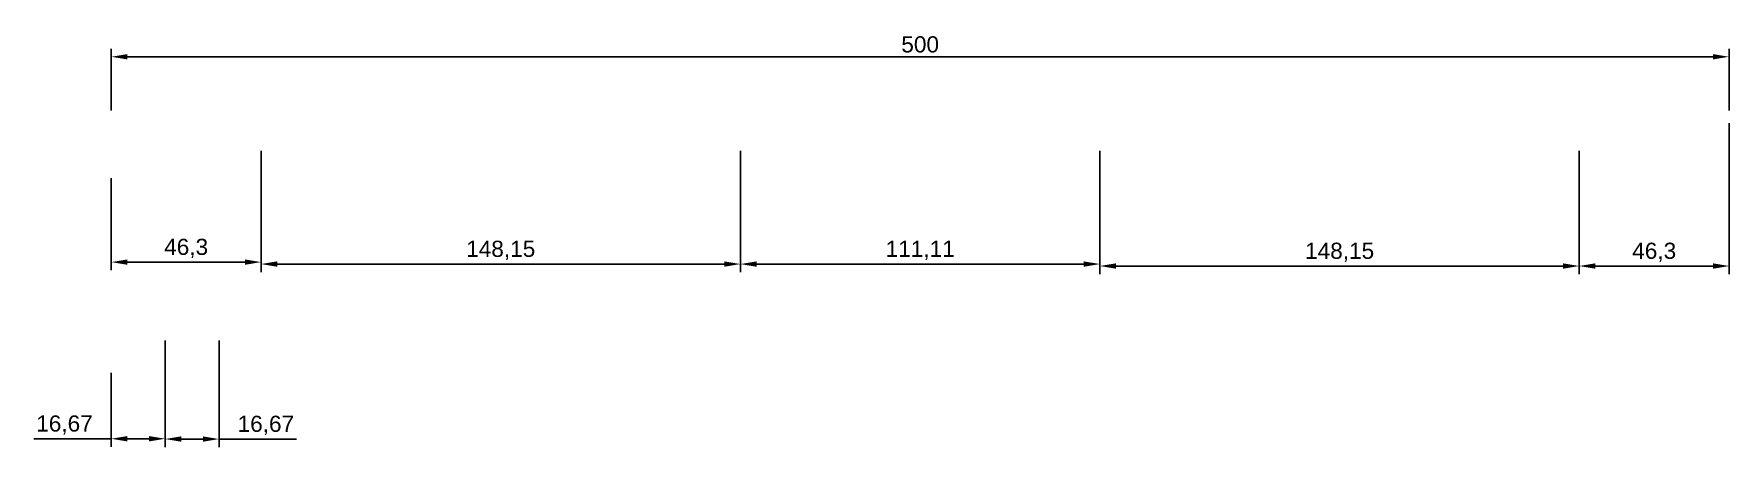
# Paper-space layout 'Layout1' of a CAD drawing. Header units: millimetres. Extents: x -9 to 253, y 120 to 184.
import ezdxf

# ---------------------------------------------------------------- set-up
doc = ezdxf.new("R2010")
doc.units = ezdxf.units.MM
doc.styles.get("Standard").update_dxf_attribs({"font": 'arial.ttf'})
doc.dimstyles.new('ISO-25', dxfattribs={"dimtxt": 2.5, "dimasz": 2.5, "dimexe": 1.25, "dimexo": 0.625, "dimtad": 1, "dimtxsty": 'Standard', "dimcen": 2.5, "dimadec": 0, "dimazin": 0, "dimtfac": 1, "dimtmove": 0, "dimatfit": 3, "dimfxl": 1, "dimarcsym": 0})

# ---------------------------------------------------------------- blocks, each defined once
blk = doc.blocks.new('*D11')
at = {"color": 0, "lineweight": -2, "transparency": 16777216}
for p, q in [((2.979338954630293, 172.4204612357142), (2.979338954630294, 181.9591035741211)), ((252.9793389546303, 172.4204612357142), (252.9793389546303, 181.9591035741211)), ((250.4793389546303, 180.7091035741211), (5.479338954630293, 180.7091035741211))]:
    blk.add_line(p, q, dxfattribs=at)
at = {"color": 0, "transparency": 16777216}
for points in [[(5.479338954630293, 181.1257702407878), (5.479338954630293, 180.2924369074545), (2.979338954630294, 180.7091035741211)], [(250.4793389546303, 181.1257702407878), (250.4793389546303, 180.2924369074545), (252.9793389546303, 180.7091035741211)]]:
    blk.add_solid(points, dxfattribs=at)
at = {"layer": 'Defpoints', "color": 0, "transparency": 16777216}
for p in [(2.979338954630294, 180.7091035741211), (2.979338954630293, 171.7954612357142), (252.9793389546303, 171.7954612357142)]:
    blk.add_point(p, dxfattribs=at)
at = {"color": 0, "transparency": 16777216, "insert": (127.9793389546303, 182.6105360434254), "char_height": 2.5, "attachment_point": 5}
blk.add_mtext('500', dxfattribs=at)
blk = doc.blocks.new('*D12')
at = {"color": 0, "lineweight": -2, "transparency": 16777216}
for p, q in [((26.12748710277826, 166.1704612357142), (26.12748710277826, 147.6997020643427)), ((2.97933895463045, 161.9204612357142), (2.979338954630449, 147.6997020643427)), ((5.479338954630449, 148.9497020643427), (23.62748710277826, 148.9497020643427))]:
    blk.add_line(p, q, dxfattribs=at)
at = {"color": 0, "transparency": 16777216}
for points in [[(5.479338954630449, 149.3663687310094), (5.479338954630449, 148.5330353976761), (2.979338954630449, 148.9497020643427)], [(23.62748710277826, 149.3663687310094), (23.62748710277826, 148.5330353976761), (26.12748710277826, 148.9497020643427)]]:
    blk.add_solid(points, dxfattribs=at)
at = {"layer": 'Defpoints', "color": 0, "transparency": 16777216}
for p in [(26.12748710277826, 166.7954612357142), (2.97933895463045, 162.5454612357142), (26.12748710277826, 148.9497020643427)]:
    blk.add_point(p, dxfattribs=at)
at = {"color": 0, "transparency": 16777216, "insert": (14.55341302870436, 151.0770895131831), "char_height": 2.5, "attachment_point": 5}
blk.add_mtext('46,3', dxfattribs=at)
blk = doc.blocks.new('*D13')
at = {"color": 0, "lineweight": -2, "transparency": 16777216}
for p, q in [((26.12748710277826, 166.1704612357142), (26.12748710277826, 147.3972315787251)), ((100.2015611768531, 166.1704612357142), (100.2015611768531, 147.3972315787251)), ((28.62748710277826, 148.6472315787251), (97.70156117685308, 148.6472315787251))]:
    blk.add_line(p, q, dxfattribs=at)
at = {"color": 0, "transparency": 16777216}
for points in [[(28.62748710277826, 149.0638982453918), (28.62748710277826, 148.2305649120584), (26.12748710277826, 148.6472315787251)], [(97.70156117685308, 149.0638982453918), (97.70156117685308, 148.2305649120584), (100.2015611768531, 148.6472315787251)]]:
    blk.add_solid(points, dxfattribs=at)
at = {"layer": 'Defpoints', "color": 0, "transparency": 16777216}
for p in [(26.12748710277826, 166.7954612357142), (100.2015611768531, 166.7954612357142), (100.2015611768531, 148.6472315787251)]:
    blk.add_point(p, dxfattribs=at)
at = {"color": 0, "transparency": 16777216, "insert": (63.16452413981567, 150.7746190275655), "char_height": 2.5, "attachment_point": 5}
blk.add_mtext('148,15', dxfattribs=at)
blk = doc.blocks.new('*D14')
at = {"color": 0, "lineweight": -2, "transparency": 16777216}
for p, q in [((100.2015611768531, 166.1704612357142), (100.2015611768531, 147.3972315787251)), ((155.7571167324087, 166.1704612357142), (155.7571167324087, 147.3972315787251)), ((102.7015611768531, 148.6472315787251), (153.2571167324087, 148.6472315787251))]:
    blk.add_line(p, q, dxfattribs=at)
at = {"color": 0, "transparency": 16777216}
for points in [[(102.7015611768531, 149.0638982453918), (102.7015611768531, 148.2305649120584), (100.2015611768531, 148.6472315787251)], [(153.2571167324087, 149.0638982453918), (153.2571167324087, 148.2305649120584), (155.7571167324087, 148.6472315787251)]]:
    blk.add_solid(points, dxfattribs=at)
at = {"layer": 'Defpoints', "color": 0, "transparency": 16777216}
for p in [(100.2015611768531, 166.7954612357142), (155.7571167324087, 166.7954612357142), (155.7571167324087, 148.6472315787251)]:
    blk.add_point(p, dxfattribs=at)
at = {"color": 0, "transparency": 16777216, "insert": (127.9793389546309, 150.7746190275655), "char_height": 2.5, "attachment_point": 5}
blk.add_mtext('111,11', dxfattribs=at)
blk = doc.blocks.new('*D15')
at = {"color": 0, "lineweight": -2, "transparency": 16777216}
for p, q in [((155.7571167324087, 166.1704612357142), (155.7571167324087, 147.0947610931076)), ((229.8311908064827, 166.1704612357142), (229.8311908064827, 147.0947610931076)), ((158.2571167324087, 148.3447610931076), (227.3311908064827, 148.3447610931076))]:
    blk.add_line(p, q, dxfattribs=at)
at = {"color": 0, "transparency": 16777216}
for points in [[(158.2571167324087, 148.7614277597743), (158.2571167324087, 147.9280944264409), (155.7571167324087, 148.3447610931076)], [(227.3311908064827, 148.7614277597743), (227.3311908064827, 147.9280944264409), (229.8311908064827, 148.3447610931076)]]:
    blk.add_solid(points, dxfattribs=at)
at = {"layer": 'Defpoints', "color": 0, "transparency": 16777216}
for p in [(155.7571167324087, 166.7954612357142), (229.8311908064827, 166.7954612357142), (229.8311908064827, 148.3447610931076)]:
    blk.add_point(p, dxfattribs=at)
at = {"color": 0, "transparency": 16777216, "insert": (192.7941537694457, 150.472148541948), "char_height": 2.5, "attachment_point": 5}
blk.add_mtext('148,15', dxfattribs=at)
blk = doc.blocks.new('*D16')
at = {"color": 0, "lineweight": -2, "transparency": 16777216}
for p, q in [((252.9793389546305, 170.4204612357141), (252.9793389546305, 147.0947610931076)), ((229.8311908064827, 166.1704612357142), (229.8311908064827, 147.0947610931076)), ((232.3311908064827, 148.3447610931076), (250.4793389546305, 148.3447610931076))]:
    blk.add_line(p, q, dxfattribs=at)
at = {"color": 0, "transparency": 16777216}
for points in [[(232.3311908064827, 148.7614277597743), (232.3311908064827, 147.9280944264409), (229.8311908064827, 148.3447610931076)], [(250.4793389546305, 148.7614277597743), (250.4793389546305, 147.9280944264409), (252.9793389546305, 148.3447610931076)]]:
    blk.add_solid(points, dxfattribs=at)
at = {"layer": 'Defpoints', "color": 0, "transparency": 16777216}
for p in [(252.9793389546305, 171.0454612357141), (229.8311908064827, 166.7954612357142), (252.9793389546305, 148.3447610931076)]:
    blk.add_point(p, dxfattribs=at)
at = {"color": 0, "transparency": 16777216, "insert": (241.4052648805566, 150.472148541948), "char_height": 2.5, "attachment_point": 5}
blk.add_mtext('46,3', dxfattribs=at)
blk = doc.blocks.new('*D17')
at = {"color": 0, "lineweight": -2, "transparency": 16777216}
for p, q in [((11.31267228796332, 136.8308236108777), (11.31267228796332, 120.3812387294846)), ((2.979338954630293, 131.8308236108777), (2.979338954630292, 120.3812387294846)), ((2.979338954630293, 121.6312387294846), (-8.971547812081852, 121.6312387294846)), ((8.812672287963322, 121.6312387294846), (5.479338954630293, 121.6312387294846))]:
    blk.add_line(p, q, dxfattribs=at)
at = {"color": 0, "transparency": 16777216}
for points in [[(5.479338954630293, 122.0479053961512), (5.479338954630293, 121.2145720628179), (2.979338954630293, 121.6312387294846)], [(8.812672287963322, 122.0479053961512), (8.812672287963322, 121.2145720628179), (11.31267228796332, 121.6312387294846)]]:
    blk.add_solid(points, dxfattribs=at)
at = {"layer": 'Defpoints', "color": 0, "transparency": 16777216}
for p in [(11.31267228796332, 137.4558236108777), (2.979338954630293, 132.4558236108777), (2.979338954630293, 121.6312387294846)]:
    blk.add_point(p, dxfattribs=at)
at = {"color": 0, "transparency": 16777216, "insert": (-4.246104428725779, 123.7586261783249), "char_height": 2.5, "attachment_point": 5}
blk.add_mtext('16,67', dxfattribs=at)
blk = doc.blocks.new('*D18')
at = {"color": 0, "lineweight": -2, "transparency": 16777216}
for p, q in [((11.31267228796332, 136.8308236108777), (11.31267228796332, 120.3345265903706)), ((19.64600562129726, 136.8308236108777), (19.64600562129726, 120.3345265903706)), ((13.81267228796332, 121.5845265903706), (17.14600562129726, 121.5845265903706)), ((19.64600562129726, 121.5845265903706), (31.59689238800941, 121.5845265903706))]:
    blk.add_line(p, q, dxfattribs=at)
at = {"color": 0, "transparency": 16777216}
for points in [[(13.81267228796332, 122.0011932570372), (13.81267228796332, 121.1678599237039), (11.31267228796332, 121.5845265903706)], [(17.14600562129726, 122.0011932570372), (17.14600562129726, 121.1678599237039), (19.64600562129726, 121.5845265903706)]]:
    blk.add_solid(points, dxfattribs=at)
at = {"layer": 'Defpoints', "color": 0, "transparency": 16777216}
for p in [(11.31267228796332, 137.4558236108777), (19.64600562129726, 137.4558236108777), (19.64600562129726, 121.5845265903706)]:
    blk.add_point(p, dxfattribs=at)
at = {"color": 0, "transparency": 16777216, "insert": (26.87144900465334, 123.7119140392109), "char_height": 2.5, "attachment_point": 5}
blk.add_mtext('16,67', dxfattribs=at)

psp = doc.layouts.get("Layout1")

# ---------------------------------------------------------------- dimensions: what is measured, and where the dimension line sits
for base, p1, p2, picture, middle in [((2.979338954630294, 180.7091035741211), (252.9793389546303, 171.7954612357142), (2.979338954630293, 171.7954612357142), '*D11', (127.9793389546303, 182.6105360434254)), ((252.9793389546305, 148.3447610931076), (229.8311908064827, 166.7954612357142), (252.9793389546305, 171.0454612357141), '*D16', (241.4052648805566, 150.472148541948)), ((26.12748710277826, 148.9497020643427), (2.97933895463045, 162.5454612357142), (26.12748710277826, 166.7954612357142), '*D12', (14.55341302870436, 151.0770895131831)), ((100.2015611768531, 148.6472315787251), (26.12748710277826, 166.7954612357142), (100.2015611768531, 166.7954612357142), '*D13', (63.16452413981567, 150.7746190275655)), ((155.7571167324087, 148.6472315787251), (100.2015611768531, 166.7954612357142), (155.7571167324087, 166.7954612357142), '*D14', (127.9793389546309, 150.7746190275655)), ((229.8311908064827, 148.3447610931076), (155.7571167324087, 166.7954612357142), (229.8311908064827, 166.7954612357142), '*D15', (192.7941537694457, 150.472148541948)), ((2.979338954630293, 121.6312387294846), (11.31267228796332, 137.4558236108777), (2.979338954630293, 132.4558236108777), '*D17', (-4.246104428725779, 123.7586261783249)), ((19.64600562129726, 121.5845265903706), (11.31267228796332, 137.4558236108777), (19.64600562129726, 137.4558236108777), '*D18', (26.87144900465334, 123.7119140392109))]:
    dim = psp.add_linear_dim(base=base, p1=p1, p2=p2, dimstyle='ISO-25', override={"dimlfac": -2})
    dim.commit()
    dim.dimension.update_dxf_attribs({"geometry": picture, "text_midpoint": middle})

doc.saveas('drawing.dxf')
